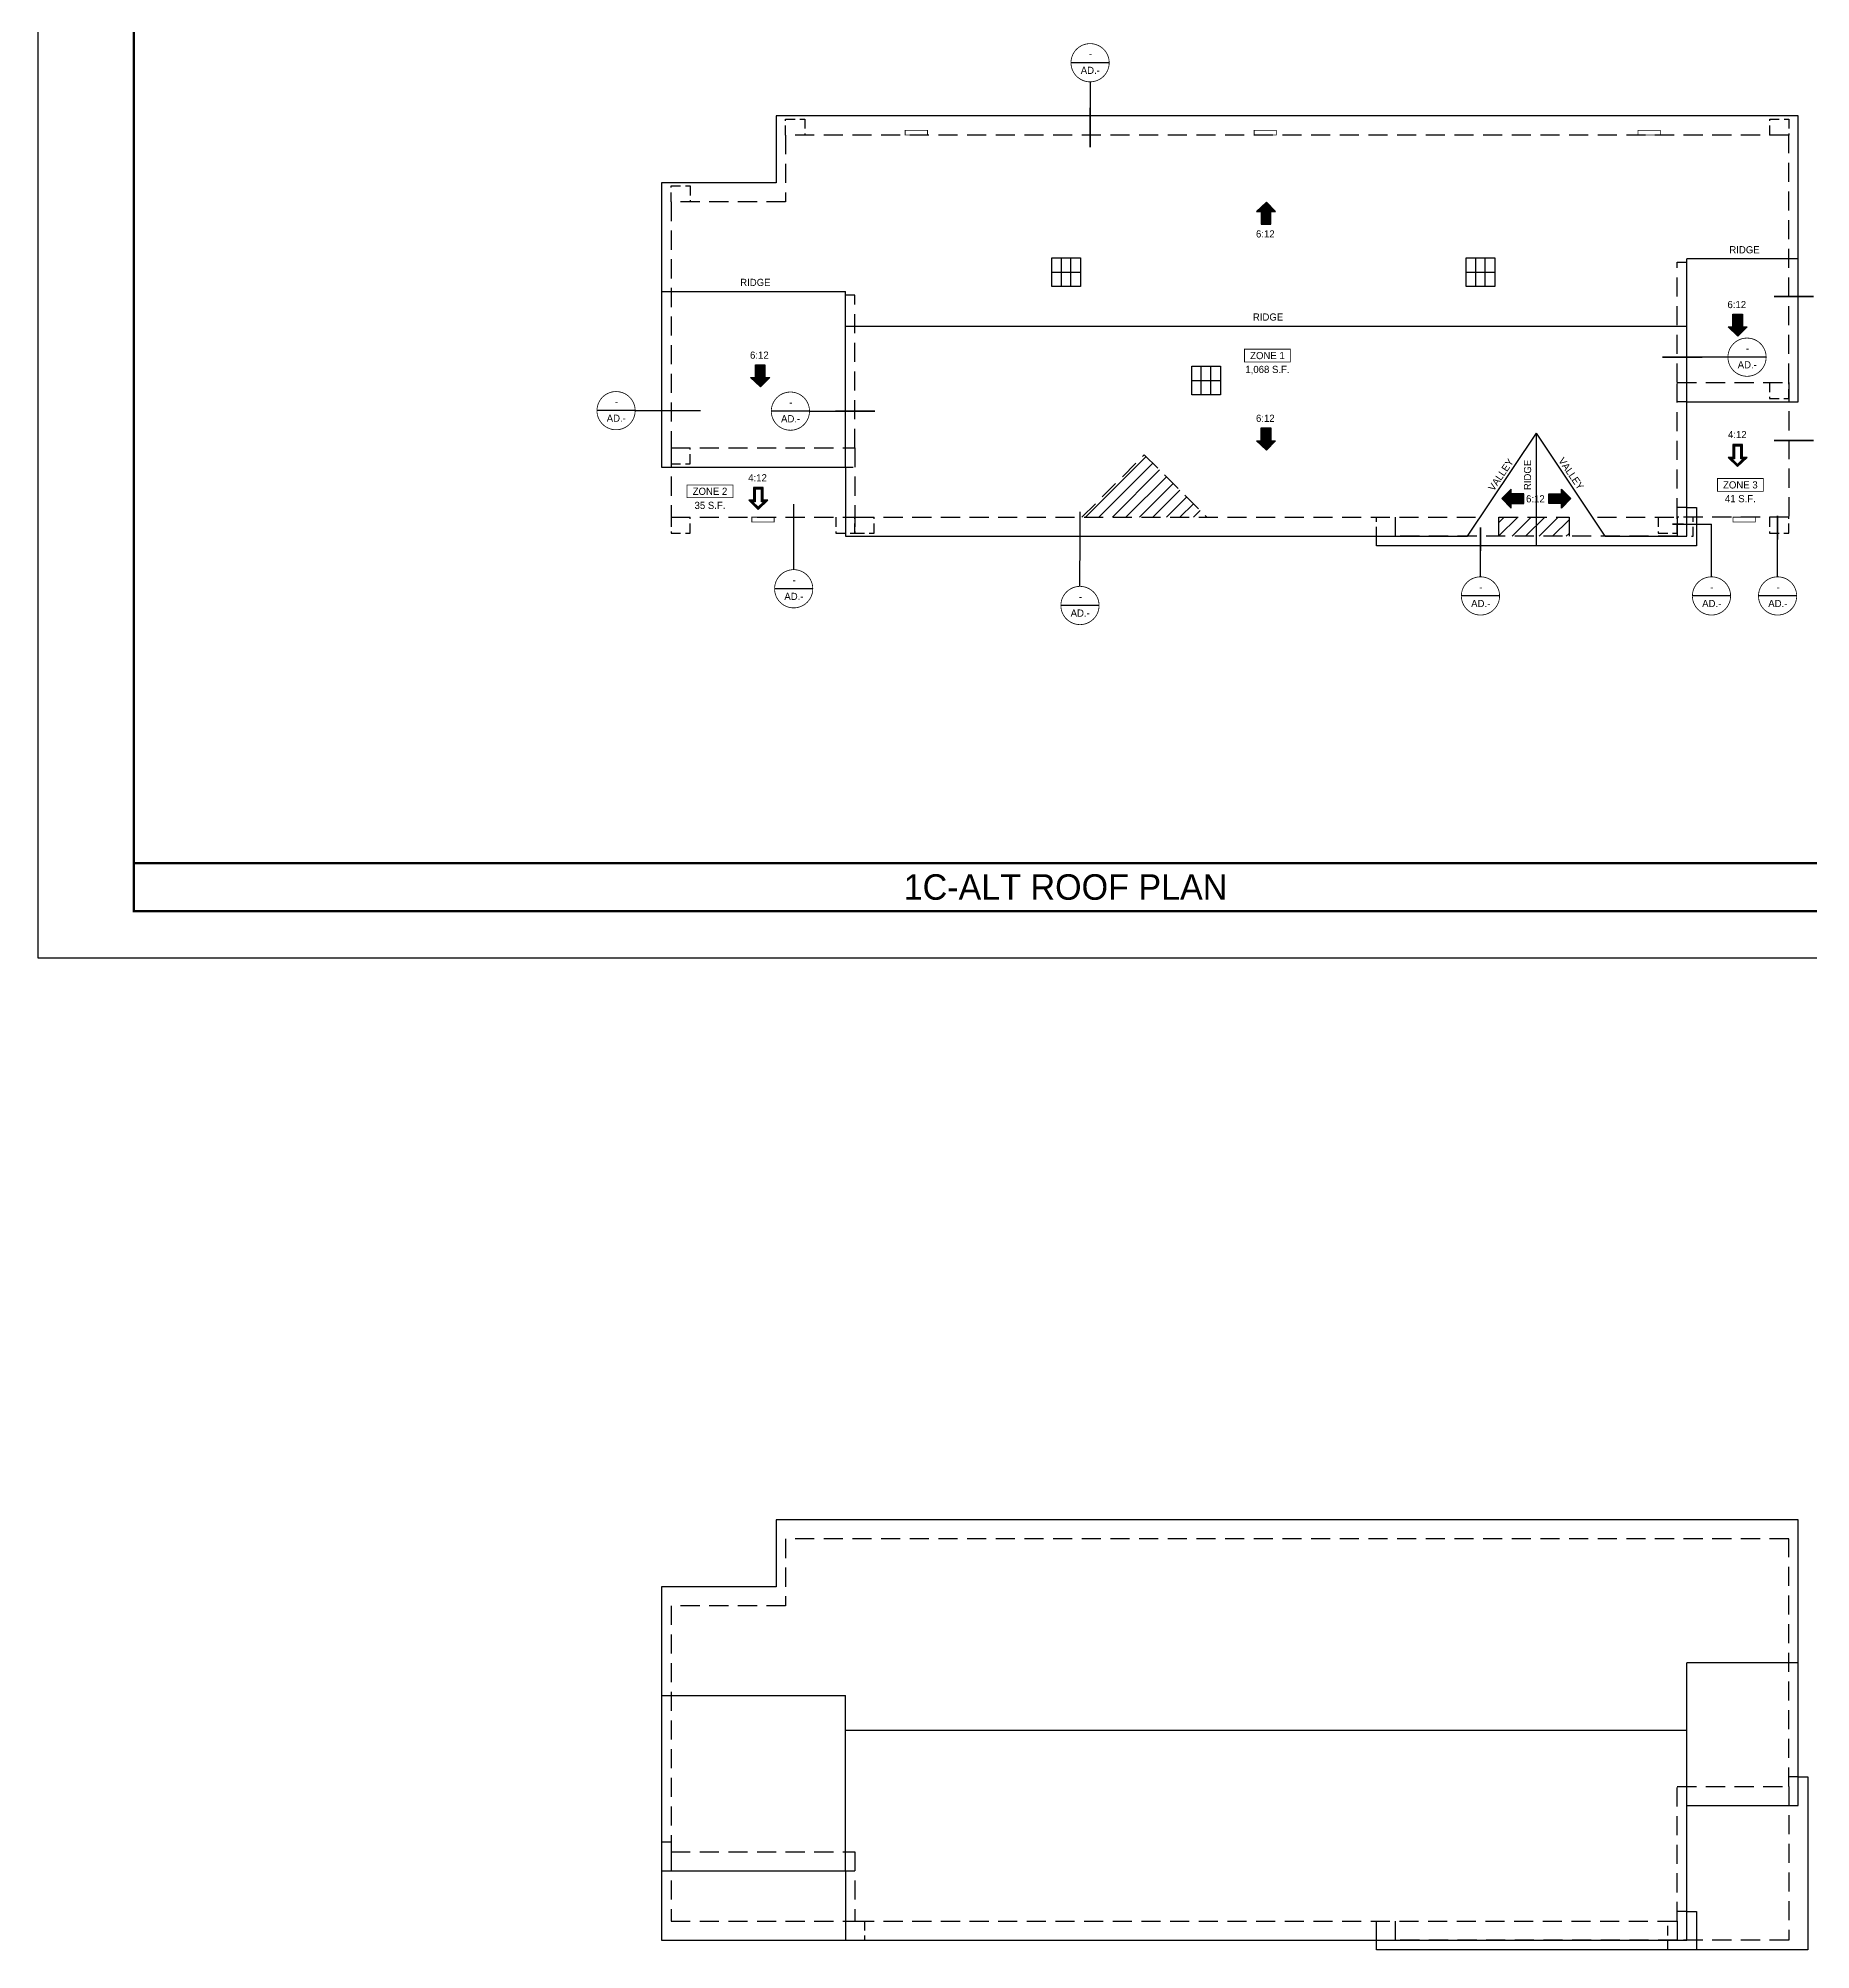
# Model space of a CAD drawing. Extents: x -4845 to 1196, y -1775 to 574.
# Drawn here: x -1728 to -615, y -1775 to -574 of the extents above; entities that cross this region are included whole.
import ezdxf
from ezdxf.enums import TextEntityAlignment as Align

# ---------------------------------------------------------------- set-up
doc = ezdxf.new("R2010")
doc.units = 0
doc.header["$LTSCALE"] = 48
doc.header["$MEASUREMENT"] = 0
doc.linetypes.add('HIDDEN', pattern=[0.375, 0.25, -0.125])
doc.linetypes.add('HIDDEN2', pattern=[0.1875, 0.125, -0.0625])
doc.layers.get('0').update_dxf_attribs({"linetype": 'CONTINUOUS'})
doc.layers.add('24X36TB', color=7, linetype='CONTINUOUS', lineweight=30)
for name, color, linetype in [('A-DIMS', 3, 'CONTINUOUS'), ('A-HATCH', 40, 'CONTINUOUS'), ('A-RF CORBELS', 7, 'HIDDEN2'), ('A-RF-BLDG', 42, 'HIDDEN'), ('A-RF-ROOF', 242, 'CONTINUOUS'), ('A-SYM', 2, 'CONTINUOUS'), ('A-SYM-TEXT', 3, 'CONTINUOUS'), ('A-SYMTEXT', 2, 'CONTINUOUS'), ('A-TEXT', 3, 'CONTINUOUS'), ('TB-text', 3, 'CONTINUOUS')]:
    doc.layers.add(name, color=color, linetype=linetype)
doc.styles.get("Standard").update_dxf_attribs({"font": 'ERASMD.TTF', "height": 4.5})

# ---------------------------------------------------------------- blocks, each defined once
blk = doc.blocks.new('01PSRV01')
at = {"color": 0, "linetype": 'ByBlock'}
blk.add_lwpolyline([(0, 0.5), (-0.433, -0.25), (0.433, -0.25)], close=True, dxfattribs=at)
blk.add_attdef('NUMBER', text='', height=0.25, dxfattribs=at).set_placement((0, 0), align=Align.MIDDLE)
blk = doc.blocks.new('A$C06A91398')
at = {"layer": '24X36TB'}
for p, q in [((495.6, 322.6), (495.6, 274.6)), ((444.6, 306.6), (582.6, 306.6)), ((444.6, 290.6), (582.6, 290.6)), ((444.6, 274.6), (582.6, 274.6)), ((464.9, 250.6), (464.9, 202.6)), ((531.5, 250.6), (531.5, 202.6)), ((444.6, 234.6), (582.6, 234.6)), ((444.6, 218.6), (582.6, 218.6))]:
    blk.add_line(p, q, dxfattribs=at)
blk.add_lwpolyline([(-1115.9, 1085.1), (612.1, 1085.1), (612.1, -66.9), (-1115.9, -66.9)], close=True, dxfattribs=at)
for points, const_width in [([(420.6, -37.4), (420.6, 1055.6), (-1055.9, 1055.6), (-1055.9, -37.4)], 1.5), ([(444.6, 647.5), (444.6, 959.3), (582.6, 959.3), (582.6, 647.5)], 1.5), ([(444.6, 346.6), (444.6, 623.5), (582.6, 623.5), (582.6, 346.6)], 1.5), ([(444.6, 274.6), (444.6, 322.6), (582.6, 322.6), (582.6, 274.6)], 1.5), ([(444.6, 202.6), (444.6, 250.6), (582.6, 250.6), (582.6, 202.6)], 1.5), ([(444.6, 178.6), (582.6, 178.6), (582.6, 154.6), (444.6, 154.6)], 1.5), ([(444.6, 34.6), (444.6, 130.6), (582.6, 130.6), (582.6, 34.6)], 1.5), ([(444.6, 10.6), (582.6, 10.6), (582.6, -37.4), (444.6, -37.4)], 2)]:
    blk.add_lwpolyline(points, close=True, dxfattribs=dict(at, const_width=const_width))
at = {"layer": '24X36TB', "const_width": 1.5}
blk.add_lwpolyline([(513.6, 250.6), (513.6, 202.6)], dxfattribs=at)
at = {"layer": 'TB-text', "xscale": 14.40000000000146, "yscale": 14.39999999999418, "zscale": 14.4}
for p, values in [((456.1, 240.2), {'NUMBER': '1'}), ((522.7, 240.2), {'NUMBER': '4'}), ((456.1, 224.2), {'NUMBER': '2'}), ((522.7, 224.2), {'NUMBER': '5'}), ((456.1, 208.2), {'NUMBER': '3'}), ((522.7, 208.2), {'NUMBER': '6'})]:
    blk.add_blockref('01PSRV01', p, dxfattribs=at).add_auto_attribs(values)
at = {"layer": 'TB-text', "char_height": 4.5, "width": 51, "attachment_point": 4}
for s, insert in [('{\\fEras Medium ITC|b0|i0|c0|p34;DATE}', (451.3, 314.6)), ('{\\fEras Medium ITC|b0|i0|c0|p34;PROJECT NO.}', (451.3, 298.6)), ('{\\fEras Medium ITC|b0|i0|c0|p34;SCALE}', (451.3, 282.6))]:
    blk.add_mtext(s, dxfattribs=dict(at, insert=insert))
blk = doc.blocks.new('ROOF ARROW 1')
at = {"layer": 'A-SYM-TEXT'}
h = blk.add_hatch(color=7, dxfattribs=at)
h.paths.add_polyline_path([(-8, 3), (-8, 6), (-13.8, 0.2), (-8, -6), (-8, -3), (0, -3), (0, 3)])
h.paths.add_polyline_path([(-1, 2), (-1, -2), (-9, -2), (-9, -3.5), (-12.4, 0.1), (-9, 3.6), (-9, 2)], flags=16)
at = {"layer": 'A-SYM-TEXT', "color": 7}
blk.add_lwpolyline([(-13.8, 0.2), (-8, -6), (-8, -3), (0, -3), (0, 3), (-8, 3), (-8, 6), (-13.8, 0.2)], dxfattribs=at)
blk.add_lwpolyline([(-12.4, 0.1), (-9, -3.5), (-9, -2), (-1, -2), (-1, 2), (-9, 2), (-9, 3.6)], close=True, dxfattribs=at)

msp = doc.modelspace()

# ---------------------------------------------------------------- hatches: boundary and pattern name
at = {"layer": 'A-HATCH'}
h = msp.add_hatch(dxfattribs=at)
h.set_pattern_fill('ANSI31,_O', color=256, scale=48)
h.set_pattern_definition([(45, (-9e-13, -2e-11), (-4.24264, 4.24264), [])])
h.paths.add_polyline_path([(-1033.29719, -835.91789), (-1072.53983, -875.16053), (-994.05455, -875.16053)])
h = msp.add_hatch(dxfattribs=at)
h.set_pattern_fill('ANSI31,_O', color=256, scale=48)
h.set_pattern_definition([(45, (0, 0), (-4.24264, 4.24264), [])])
h.paths.add_polyline_path([(-787.05455, -887.16053), (-787.05455, -875.16053), (-810.55455, -875.16053), (-810.55455, -887.16053)])
h.paths.add_polyline_path([(-766.55455, -887.16053), (-766.55455, -875.16053), (-787.05455, -875.16053), (-787.05455, -887.16053)])
at = {"layer": 'A-SYM-TEXT'}
for points in [[(-956.64907, -677.34043), (-962.80455, -683.18495), (-959.80455, -683.18495), (-959.80455, -691.18495), (-956.80455, -691.18495), (-953.80455, -691.18495), (-953.80455, -683.18495), (-950.80455, -683.18495)], [(-660.53124, -761.5515), (-666.68673, -755.70698), (-663.68673, -755.70698), (-663.68673, -747.70698), (-660.68673, -747.70698), (-657.68673, -747.70698), (-657.68673, -755.70698), (-654.68673, -755.70698)], [(-1274.425, -793.30355), (-1280.58049, -787.45903), (-1277.58049, -787.45903), (-1277.58049, -779.45903), (-1274.58049, -779.45903), (-1271.58049, -779.45903), (-1271.58049, -787.45903), (-1268.58049, -787.45903)], [(-956.64907, -832.98064), (-962.80455, -827.13612), (-959.80455, -827.13612), (-959.80455, -819.13612), (-956.80455, -819.13612), (-953.80455, -819.13612), (-953.80455, -827.13612), (-950.80455, -827.13612)], [(-808.67663, -863.41947), (-802.83211, -869.57495), (-802.83211, -866.57495), (-794.83211, -866.57495), (-794.83211, -863.57495), (-794.83211, -860.57495), (-802.83211, -860.57495), (-802.83211, -857.57495)], [(-765.43247, -863.41947), (-771.27699, -869.57495), (-771.27699, -866.57495), (-779.27699, -866.57495), (-779.27699, -863.57495), (-779.27699, -860.57495), (-771.27699, -860.57495), (-771.27699, -857.57495)]]:
    msp.add_hatch(color=7, dxfattribs=at).paths.add_polyline_path(points)

# ---------------------------------------------------------------- linework, layer by layer
at = {"layer": '24X36TB', "const_width": 1.5}
msp.add_lwpolyline([(-1668, -1092.5), (-1074, -1092.5), (-191.5, -1092.5)], dxfattribs=at)
at = {"layer": 'A-RF CORBELS'}
for points in [[(-1258.55455, -635.16053), (-1258.55455, -625.16053), (-1246.55455, -625.16053), (-1246.55455, -635.16053)], [(-640.50168, -635.16053), (-640.50168, -625.16053), (-628.50168, -625.16053), (-628.50168, -635.16053)], [(-1330.55455, -677.16053), (-1330.55455, -667.16053), (-1318.55455, -667.16053), (-1318.55455, -677.16053)], [(-640.55455, -790.66053), (-640.55455, -800.66053), (-628.55455, -800.66053), (-628.55455, -790.66053)], [(-1330.55455, -831.66053), (-1330.55455, -841.66053), (-1318.55455, -841.66053), (-1318.55455, -831.66053)], [(-1330.55455, -875.16053), (-1330.55455, -885.16053), (-1318.55455, -885.16053), (-1318.55455, -875.16053)], [(-1227.05455, -875.16053), (-1227.05455, -885.16053), (-1215.05455, -885.16053), (-1215.05455, -875.16053)], [(-1215.05455, -875.16053), (-1215.05455, -885.16053), (-1203.05455, -885.16053), (-1203.05455, -875.16053)], [(-710.55455, -875.16053), (-710.55455, -885.16053), (-698.55455, -885.16053), (-698.55455, -875.16053)], [(-698.55455, -887.16053), (-688.55455, -887.16053), (-688.55455, -875.16053), (-698.55455, -875.16053)], [(-640.55455, -875.16053), (-640.55455, -885.16053), (-628.55455, -885.16053), (-628.55455, -875.16053)]]:
    msp.add_lwpolyline(points, dxfattribs=at)
at = {"layer": 'A-RF-BLDG'}
for p, q in [((-698.55455, -790.66053), (-698.55455, -715.06178)), ((-698.55455, -715.06178), (-692.55455, -715.06178)), ((-1215.05455, -735.82346), (-1221.05455, -735.82346)), ((-1215.05455, -831.66053), (-1215.05455, -735.82346))]:
    msp.add_line(p, q, dxfattribs=at)
for points in [[(-628.55455, -635.16053), (-1258.55455, -635.16053), (-1258.55455, -677.16053), (-1330.55455, -677.16053), (-1330.55455, -831.66053), (-1215.05455, -831.66053), (-1215.05455, -875.16053), (-825.36016, -875.16053)], [(-748.66608, -875.16053), (-698.55455, -875.16053), (-698.55455, -790.66053), (-628.55455, -790.66053), (-628.55455, -635.16053)], [(-628.55455, -790.66053), (-628.55455, -875.16053), (-698.55455, -875.16053)], [(-1330.55455, -831.66053), (-1330.55455, -875.16053), (-1215.05455, -875.16053)], [(-1072.53983, -875.16053), (-1033.29719, -835.91789), (-994.05455, -875.16053)], [(-698.55455, -875.16053), (-698.55455, -887.16053), (-875.55455, -887.16053), (-875.55455, -875.16053)], [(-810.55455, -887.16053), (-810.55455, -875.16053), (-766.55455, -875.16053), (-766.55455, -887.16053)], [(-628.55455, -1516.7624), (-1258.55455, -1516.7624), (-1258.55455, -1558.7624), (-1330.55455, -1558.7624), (-1330.55455, -1713.2624), (-1215.05455, -1713.2624), (-1215.05455, -1756.7624), (-698.55455, -1756.7624), (-698.55455, -1672.2624), (-628.55455, -1672.2624), (-628.55455, -1516.7624)], [(-628.55455, -1672.2624), (-628.55455, -1768.7624), (-698.55455, -1768.7624)], [(-1330.55455, -1713.2624), (-1330.55455, -1756.7624), (-1215.05455, -1756.7624)], [(-698.55455, -1756.7624), (-698.55455, -1768.7624), (-875.55455, -1768.7624), (-875.55455, -1756.7624)]]:
    msp.add_lwpolyline(points, dxfattribs=at)
at = {"layer": 'A-RF-ROOF'}
for p, q in [((-622.55455, -712.91053), (-692.55455, -712.91053)), ((-692.55455, -887.16053), (-692.55455, -712.91053)), ((-1336.55455, -733.41053), (-1221.05455, -733.41053)), ((-1221.05455, -843.66053), (-1221.05455, -733.41053)), ((-1221.05455, -755.16053), (-692.55455, -755.16053)), ((-830.25837, -887.16053), (-787.05455, -822.34803)), ((-787.05455, -893.16053), (-787.05455, -822.34803)), ((-743.85073, -887.16053), (-787.05455, -822.34803)), ((-692.55455, -869.16053), (-698.55455, -869.16053)), ((-622.55455, -1594.5124), (-692.55455, -1594.5124)), ((-692.55455, -1768.7624), (-692.55455, -1594.5124)), ((-1336.55455, -1615.0124), (-1221.05455, -1615.0124)), ((-1221.05455, -1725.2624), (-1221.05455, -1615.0124)), ((-1221.05455, -1636.7624), (-692.55455, -1636.7624)), ((-692.55455, -1750.7624), (-698.55455, -1750.7624))]:
    msp.add_line(p, q, dxfattribs=at)
at = {"layer": 'A-RF-ROOF', "linetype": 'HIDDEN2'}
for p, q in [((-692.55455, -802.66053), (-698.55455, -802.66053)), ((-1221.05455, -843.66053), (-1216.05455, -843.66053)), ((-887.55455, -887.16053), (-887.55455, -875.16053)), ((-622.55455, -1666.2624), (-628.55455, -1666.2624)), ((-1330.55455, -1707.2624), (-1336.55455, -1707.2624)), ((-1221.05455, -1725.2624), (-1215.01391, -1725.2624)), ((-1209.05455, -1756.7624), (-1209.05455, -1768.7624)), ((-704.55455, -1774.7624), (-704.55455, -1756.7624))]:
    msp.add_line(p, q, dxfattribs=at)
at = {"layer": 'A-RF-ROOF'}
for points in [[(-743.85073, -887.16053), (-692.55455, -887.16053), (-692.55455, -802.66053), (-622.55455, -802.66053), (-622.55455, -623.16053), (-1264.55455, -623.16053), (-1264.55455, -665.16053), (-1336.55455, -665.16053), (-1336.55455, -843.66053), (-1221.05455, -843.66053), (-1221.05455, -887.16053), (-830.25837, -887.16053)], [(-743.85073, -887.16053), (-692.55455, -887.16053), (-692.55455, -802.66053), (-622.55455, -802.66053), (-622.55455, -623.16053), (-1264.55455, -623.16053), (-1264.55455, -665.16053), (-1336.55455, -665.16053), (-1336.55455, -843.66053), (-1221.05455, -843.66053), (-1221.05455, -887.16053), (-830.25837, -887.16053)], [(-692.55455, -869.16053), (-686.55455, -869.16053), (-686.55455, -893.16053), (-887.55455, -893.16053), (-887.55455, -887.16053)], [(-622.55455, -1666.2624), (-616.55455, -1666.2624), (-616.55455, -1774.7624), (-698.55455, -1774.7624)], [(-1336.55455, -1725.2624), (-1336.55455, -1768.7624), (-1221.05455, -1768.7624)], [(-692.55455, -1750.7624), (-686.55455, -1750.7624), (-686.55455, -1774.7624), (-887.55455, -1774.7624), (-887.55455, -1756.7624)]]:
    msp.add_lwpolyline(points, dxfattribs=at)
msp.add_lwpolyline([(-622.55455, -1504.7624), (-1264.55455, -1504.7624), (-1264.55455, -1546.7624), (-1336.55455, -1546.7624), (-1336.55455, -1725.2624), (-1221.05455, -1725.2624), (-1221.05455, -1768.7624), (-692.55455, -1768.7624), (-692.55455, -1684.2624), (-622.55455, -1684.2624)], close=True, dxfattribs=at)
at = {"layer": 'A-SYM', "linetype": 'Continuous'}
for p, q in [((-1085.41135, -730.35606), (-1085.41135, -712.35606)), ((-1079.41135, -730.35606), (-1079.41135, -712.35606)), ((-825.16597, -730.35606), (-825.16597, -712.35606)), ((-819.16597, -730.35606), (-819.16597, -712.35606)), ((-1091.41135, -721.35606), (-1073.41135, -721.35606)), ((-831.16597, -721.35606), (-813.16597, -721.35606)), ((-1003.49062, -789.31629), (-985.49062, -789.31629)), ((-997.49062, -798.31629), (-997.49062, -780.31629)), ((-991.49062, -798.31629), (-991.49062, -780.31629))]:
    msp.add_line(p, q, dxfattribs=at)
at = {"layer": 'A-SYM', "const_width": 0.5}
for points in [[(-1183.5078, -635.16053), (-1183.5078, -632.16053), (-1169.5078, -632.16053), (-1169.5078, -635.16053)], [(-964.33886, -635.16053), (-964.33886, -632.16053), (-950.33886, -632.16053), (-950.33886, -635.16053)], [(-723.21103, -635.16053), (-723.21103, -632.16053), (-709.21103, -632.16053), (-709.21103, -635.16053)], [(-970.35605, -777.6785), (-970.35605, -769.6785), (-941.55619, -769.6785), (-941.55619, -777.6785)], [(-673.33141, -858.89181), (-673.33141, -850.89181), (-644.53154, -850.89181), (-644.53154, -858.89181)], [(-1320.47982, -862.91228), (-1320.47982, -854.91228), (-1291.67996, -854.91228), (-1291.67996, -862.91228)], [(-1279.80455, -878.16053), (-1279.80455, -875.16053), (-1265.80455, -875.16053), (-1265.80455, -878.16053)], [(-663.51278, -878.16053), (-663.51278, -875.16053), (-649.51278, -875.16053), (-649.51278, -878.16053)]]:
    msp.add_lwpolyline(points, close=True, dxfattribs=at)
at = {"layer": 'A-SYM', "linetype": 'Continuous'}
for points in [[(-1091.41135, -712.35606), (-1073.41135, -712.35606), (-1073.41135, -730.35606), (-1091.41135, -730.35606)], [(-831.16597, -712.35606), (-813.16597, -712.35606), (-813.16597, -730.35606), (-831.16597, -730.35606)], [(-1003.49062, -780.31629), (-985.49062, -780.31629), (-985.49062, -798.31629), (-1003.49062, -798.31629)]]:
    msp.add_lwpolyline(points, close=True, dxfattribs=at)
at = {"layer": 'A-SYM-TEXT', "color": 7}
for points in [[(-956.64907, -677.34043), (-962.80455, -683.18495), (-959.80455, -683.18495), (-959.80455, -691.18495), (-953.80455, -691.18495), (-953.80455, -683.18495), (-950.80455, -683.18495), (-956.64907, -677.34043)], [(-660.53124, -761.5515), (-666.68673, -755.70698), (-663.68673, -755.70698), (-663.68673, -747.70698), (-657.68673, -747.70698), (-657.68673, -755.70698), (-654.68673, -755.70698), (-660.53124, -761.5515)], [(-1274.425, -793.30355), (-1280.58049, -787.45903), (-1277.58049, -787.45903), (-1277.58049, -779.45903), (-1271.58049, -779.45903), (-1271.58049, -787.45903), (-1268.58049, -787.45903), (-1274.425, -793.30355)], [(-956.64907, -832.98064), (-962.80455, -827.13612), (-959.80455, -827.13612), (-959.80455, -819.13612), (-953.80455, -819.13612), (-953.80455, -827.13612), (-950.80455, -827.13612), (-956.64907, -832.98064)], [(-808.67663, -863.41947), (-802.83211, -869.57495), (-802.83211, -866.57495), (-794.83211, -866.57495), (-794.83211, -860.57495), (-802.83211, -860.57495), (-802.83211, -857.57495), (-808.67663, -863.41947)], [(-765.43247, -863.41947), (-771.27699, -869.57495), (-771.27699, -866.57495), (-779.27699, -866.57495), (-779.27699, -860.57495), (-771.27699, -860.57495), (-771.27699, -857.57495), (-765.43247, -863.41947)]]:
    msp.add_lwpolyline(points, dxfattribs=at)
at = {"layer": 'A-SYMTEXT'}
for p, q in [((-1055.36001, -589.7717), (-1079.35213, -589.7717)), ((-1067.35213, -601.7717), (-1067.35213, -617.90023)), ((-666.74335, -774.67049), (-682.87188, -774.67049)), ((-642.75123, -774.67049), (-666.74335, -774.67049)), ((-1353.08628, -808.25408), (-1377.0784, -808.25408)), ((-1353.08628, -808.25408), (-1336.95775, -808.25408)), ((-1243.58628, -808.55397), (-1267.5784, -808.55397)), ((-1243.58628, -808.55397), (-1227.45775, -808.55397)), ((-694.54789, -879.50047), (-677.06704, -879.50047)), ((-677.06704, -912.60151), (-677.06704, -879.50047)), ((-1253.52002, -908.10151), (-1253.52002, -891.97298)), ((-822.16567, -912.60151), (-822.16567, -896.47298)), ((-635.55188, -912.60151), (-635.55188, -889.26941)), ((-1073.70242, -918.60151), (-1073.70242, -902.47298)), ((-1241.52674, -920.1043), (-1265.51886, -920.1043)), ((-1061.70915, -930.6043), (-1085.70127, -930.6043)), ((-810.1724, -924.6043), (-834.16451, -924.6043)), ((-665.07376, -924.6043), (-689.06588, -924.6043)), ((-623.55861, -924.6043), (-647.55073, -924.6043))]:
    msp.add_line(p, q, dxfattribs=at)
at = {"layer": 'A-SYMTEXT', "color": 1, "const_width": 0.5}
for points in [[(-1079.3503, -589.98113, 229.1816636095), (-1079.35213, -589.7717)], [(-666.74153, -774.87992, 229.1816636095), (-666.74335, -774.67049)], [(-1377.07657, -808.46351, 229.1816636095), (-1377.0784, -808.25408)], [(-1267.57657, -808.76339, 229.1816636095), (-1267.5784, -808.55397)], [(-1265.51704, -920.31373, 229.1816636095), (-1265.51886, -920.1043)], [(-1085.69944, -930.81373, 229.1816636095), (-1085.70127, -930.6043)], [(-834.16269, -924.81373, 229.1816636095), (-834.16451, -924.6043)], [(-689.06405, -924.81373, 229.1816636095), (-689.06588, -924.6043)], [(-647.5489, -924.81373, 229.1816636095), (-647.55073, -924.6043)]]:
    msp.add_lwpolyline(points, format="xyb", dxfattribs=at)
at = {"layer": 'A-SYMTEXT', "const_width": 1}
for points in [[(-1067.35213, -617.90023), (-1067.35213, -642.91932)], [(-612.87188, -736.54987), (-637.89097, -736.54987)], [(-682.87188, -774.67049), (-707.89097, -774.67049)], [(-1336.95775, -808.25408), (-1311.93866, -808.25408)], [(-1227.45775, -808.55397), (-1202.43866, -808.55397)], [(-612.87188, -826.92894), (-637.89097, -826.92894)], [(-1253.52002, -891.97298), (-1253.52002, -866.95389)], [(-1073.70242, -902.47298), (-1073.70242, -871.64622)], [(-635.55188, -889.26941), (-635.55188, -874.27184)], [(-822.16567, -896.47298), (-822.16567, -881.47541)], [(-694.54789, -879.50047), (-701.623, -879.50047)]]:
    msp.add_lwpolyline(points, dxfattribs=at)

# ---------------------------------------------------------------- block references
at = {"layer": 'A-DIMS'}
msp.add_blockref('A$C06A91398', (-612.11644, -1085.14447), dxfattribs=at)
at = {"layer": 'A-SYM-TEXT', "rotation": 90}
for p in [(-660.62516, -829.56873), (-1275.71914, -856.48928)]:
    msp.add_blockref('ROOF ARROW 1', p, dxfattribs=at)

# ---------------------------------------------------------------- texts
at = {"layer": 'A-SYM-TEXT', "char_height": 4.5, "attachment_point": 5}
for s, insert, width in [('-', (-1067.07001, -584.23919), 10.8292457), ('AD.-', (-1067.20379, -594.52878), 10.8292457), ('1,068 S.F.', (-955.95612, -782.77208), 28.7998652), ('ZONE 1', (-955.95612, -773.6785), 28.7998652), ('AD.-', (-654.59501, -779.42757), 10.8292457), ('-', (-654.46123, -769.13798), 10.8292457), ('-', (-1364.79628, -802.72157), 10.8292457), ('-', (-1255.29628, -803.02146), 10.8292457), ('AD.-', (-1364.93006, -813.01116), 10.8292457), ('AD.-', (-1255.43006, -813.31105), 10.8292457), ('ZONE 2', (-1306.07989, -858.91228), 28.7998652), ('ZONE 3', (-658.93147, -854.89181), 28.7998652), ('41 S.F.', (-658.93147, -863.53476), 28.7998652), ('35 S.F.', (-1306.07989, -867.75672), 28.7998652), ('AD.-', (-1253.37052, -924.86138), 10.8292457), ('-', (-1253.23674, -914.57179), 10.8292457), ('-', (-821.88239, -919.07179), 10.8292457), ('-', (-676.78376, -919.07179), 10.8292457), ('-', (-635.26861, -919.07179), 10.8292457), ('AD.-', (-1073.55293, -935.36138), 10.8292457), ('-', (-1073.41915, -925.07179), 10.8292457), ('AD.-', (-822.01618, -929.36138), 10.8292457), ('AD.-', (-676.91754, -929.36138), 10.8292457), ('AD.-', (-635.40239, -929.36138), 10.8292457)]:
    msp.add_mtext(s, dxfattribs=dict(at, insert=insert, width=width))
at = {"layer": 'A-TEXT'}
for s, p in [('6:12', (-963.15281, -699.51416)), ('RIDGE', (-665.86681, -709.45285)), ('RIDGE', (-1287.11681, -729.95285)), ('6:12', (-667.03499, -743.87776)), ('RIDGE', (-965.11681, -751.70285)), ('6:12', (-1280.92875, -775.62981)), ('6:12', (-963.15281, -815.3069)), ('4:12', (-666.70313, -825.51799)), ('4:12', (-1282.0674, -852.66007)), ('6:12', (-793.52101, -865.85986))]:
    msp.add_text(s, height=4.5, dxfattribs=at).set_placement(p)
for s, rotation, p in [('VALLEY', 55.60565344, (-813.92004, -859.12862)), ('RIDGE', 90, (-790.35742, -858.15066)), ('VALLEY', 304.39434656, (-773.52284, -839.65099))]:
    msp.add_text(s, height=4.5, rotation=rotation, dxfattribs=at).set_placement(p)
at = {"layer": 'A-TEXT', "insert": (-1082.78761, -1107.5), "char_height": 16, "width": 1170.4247843, "attachment_point": 5}
msp.add_mtext('1C-ALT ROOF PLAN', dxfattribs=at)

doc.saveas('drawing.dxf')
